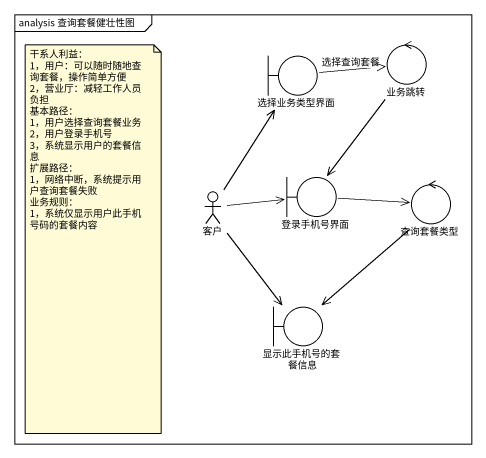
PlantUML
@startuml
mainframe analysis 查询套餐健壮性图
control 业务跳转
boundary 选择业务类型界面
actor 客户
boundary 登录手机号界面
control 查询套餐类型
boundary 显示此手机号的套餐信息
业务跳转 --> 登录手机号界面
选择业务类型界面 -right-> 业务跳转 : 选择查询套餐
客户 -up-> 选择业务类型界面
客户 -right-> 登录手机号界面
客户 --> 显示此手机号的套餐信息
登录手机号界面 -right-> 查询套餐类型
查询套餐类型 --> 显示此手机号的套餐信息
note as N1
  干系人利益：
  1，用户：可以随时随地查询套餐，操作简单方便
  2，营业厅：减轻工作人员负担
  基本路径：
  1，用户选择查询套餐业务
  2，用户登录手机号
  3，系统显示用户的套餐信息
  扩展路径：
  1，网络中断，系统提示用户查询套餐失败
  业务规则：
  1，系统仅显示用户此手机号码的套餐内容
end note
@enduml
